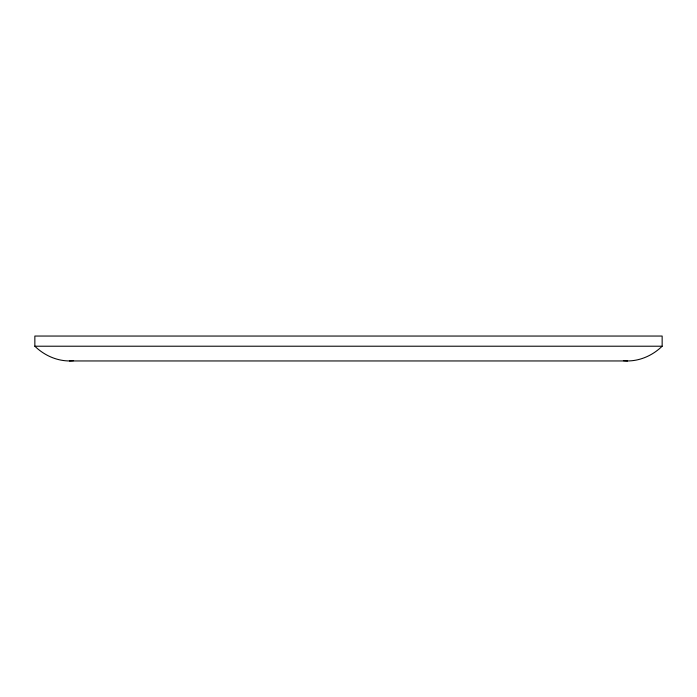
<?xml version="1.0" encoding="UTF-8"?>
<svg xmlns="http://www.w3.org/2000/svg" width="697" height="697" viewBox="0 0 697 697"><rect width="100%" height="100%" fill="white"/><g stroke="black" fill="none" stroke-linecap="round" stroke-linejoin="round"><path stroke-width="1.05" d="M662.15 346.217C652.967 355.2 640.499 360.915 627.561 360.95L69.439 360.95C56.501 360.915 44.033 355.2 34.85 346.217L34.85 336.05L662.15 336.05L662.15 346.217L34.85 346.217M69.439 360.95L73.594 360.671M623.406 360.671L627.561 360.95"/></g></svg>
